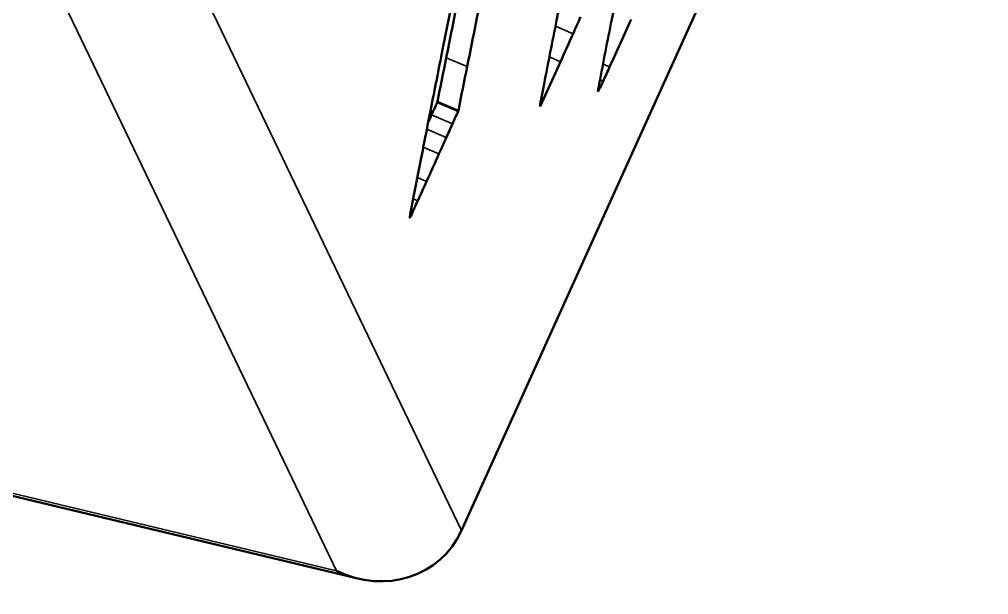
# Model space of a CAD drawing. Header units: inches. Extents: x -20.7 to 49, y -43 to 17.2.
# Drawn here: x 0.814 to 3.297, y -42.823 to -41.35 of the extents above; entities that cross this region are included whole.
import ezdxf

# ---------------------------------------------------------------- set-up
doc = ezdxf.new("R2010")
doc.units = ezdxf.units.IN
doc.header["$MEASUREMENT"] = 0
doc.layers.add('Visible (ANSI)', color=7, linetype='Continuous', lineweight=50)
doc.layers.add('Visible Narrow (ANSI)', color=7, linetype='Continuous', lineweight=35)

msp = doc.modelspace()

# ---------------------------------------------------------------- linework, layer by layer
at = {"layer": 'Visible (ANSI)'}
for p, q in [((1.946961377463195, -42.65952910572965), (3.29707383411534, -39.67531690599644)), ((2.200360276239024, -41.45875843048949), (2.148784658447823, -41.5731443865058)), ((2.148784658447823, -41.5731443865058), (2.14849427762256, -41.57074423493624)), ((1.681634197959618, -42.7824672325404), (0.06356393502211964, -42.3955116970258))]:
    msp.add_line(p, q, dxfattribs=at)
for centre, major_axis, ratio, start_param, end_param in [((106.3193168485977, 138.3167439011878), (101.5728621801139, 238.8089464620197), 0.160787303264986, 2.485864544508891, 2.48804052601081), ((129.1744447028506, 177.7856703310213), (124.1119512348098, 291.8008184624463), 0.1607873032649859, 2.484538765375625, 2.485989323447576), ((107.1727439535879, 140.1739188077689), (102.914727618127, 241.9638193746038), 0.1607873032649861, 2.484049374970876, 2.485301374929756), ((-221.7121552889875, -426.013153979939), (-218.9622266119233, -514.8042255563106), 0.160787303264986, 2.48001831004094, 2.480447113245454), ((-221.6585185789208, -426.0359673386515), (-218.9622266119233, -514.8042255563106), 0.1607873032649861, 2.480018310040931, 2.480447113245443), ((18.30452731878177, -13.5449715342299), (15.74961487797433, 37.02907307585907), 0.1607873032649861, 2.48598932344759, 2.492616526181148), ((1.995241304969329, -40.94540837943996), (-0.9604855516565942, -2.258206943862418), 0.1607873032649861, 1.442723105464847, 1.462037146383841), ((9.148566957222124, -29.57266295158856), (6.658639945711613, 15.65519328859309), 0.160787303264986, 2.488040526010888, 2.503944717952242), ((2.332853306903635, -41.44603428869286), (-0.1996642837943956, -0.4402186335615988), 0.009928479562537241, 1.516198583626073, 1.79423499373487), ((0.5384754220148632, -38.23609960771719), (-6.853334621753024, -16.11294183942985), 0.1607873032649861, 1.43819111482987, 1.442723105464846), ((44.41379686392409, 31.91272751186014), (41.56241830153041, 97.71780684295281), 0.1607873032649861, 2.485301350698396, 2.487661350425057), ((-6104.651215557216, -10543.04591240606), (-5979.36838602047, -14058.15130267558), 0.160787303264986, 2.480006339454231, 2.480018310040919), ((-6104.59757884715, -10543.06872576477), (-5979.368386020471, -14058.15130267558), 0.160787303264986, 2.480006339454231, 2.480018310040917), ((2.257460753039657, -41.31623142310445), (-0.3061095535600248, -0.7196971555060109), 0.1607873032649861, 1.369105394008713, 1.421379565139183), ((2.283117922968707, -41.41106732773221), (-0.1552207577133739, -0.3649410366406531), 0.1607873032649861, 1.305457980390759, 1.369104599765617), ((14.9929539892226, -19.28178657313283), (12.51935537127696, 29.4343784592457), 0.160787303264986, 2.492616526181166, 2.494426348900989), ((2.297590795772547, -41.53188606168002), (-0.001176101682722488, -0.00276514413156083), 0.160787303264986, 5.704376621346412, 6.333069291075134), ((2.623046224746591, -40.94570407187186), (0.3129428516303662, 0.7357629892140553), 0.160787303264986, 2.550603511157137, 2.562783967765444), ((2.298791564105032, -41.52899879243921), (-0.002401492653744518, -0.005646172789342888), 0.1607873032649861, 0.04988398389895732, 1.305457980390955), ((2.463051365691768, -41.2319907505716), (0.1592525138790148, 0.3744201378655394), 0.1607873032649861, 2.522432287956253, 2.550603511157064), ((2.587359941077595, -41.01297425227597), (0.27950200449221, 0.6571398875070322), 0.160787303264986, 2.503944717952315, 2.52243228795615), ((2.398311814121772, -41.12290816070613), (0.2405197493770853, 0.5654883274845443), 0.1607873032649861, 2.494426348901097, 2.525330222481333), ((23.98436733427161, -3.37701801429499), (21.60513005175966, 50.79603188385663), 0.1607873032649861, 2.487661312113911, 2.49150373987804), ((-6.242339239081018, -27.05647183471292), (-32.27249581284257, -75.87617951632467), 0.160787303264986, 1.44673144672812, 1.447155446719533), ((1.884267729998701, -41.56311982075059), (-0.0005812183314778103, -0.001366508085186196), 0.1607873032649861, 1.44715544672044, 2.224398080419823), ((1.88220982390943, -41.5660700252436), (-0.002847219807519088, -0.006694126245785243), 0.160787303264986, 2.224398080423885, 2.480006339574263), ((1.937904440065467, -41.58593317946315), (-0.0005812183314778103, -0.001366508085186196), 0.1607873032649861, 1.44715544672044, 2.224398080419823), ((1.935846533976196, -41.58888338395617), (-0.002847219807519088, -0.006694126245785243), 0.160787303264986, 2.224398080423885, 2.480006339574263), ((2.161121176280674, -41.54440360127007), (-0.01185826239900778, -0.02788007632743252), 0.1607873032649861, 5.764027368662814, 6.010948863820185), ((2.192464000516372, -41.4861722580566), (0.04154470590265711, 0.09767616304929125), 0.1607873032649859, 2.525330222481625, 2.622434715078896), ((1.167386640689198, -40.33550728735088), (-2.795862913850301, -6.573380552424488), 0.160787303264986, 1.443695679318269, 1.446730228559003), ((-6.188702529014261, -27.07928519342548), (-32.27249581284257, -75.87617951632467), 0.1607873032649861, 1.44673144672812, 1.447155446719533), ((1.221023350755962, -40.35832064606344), (-2.795862913850301, -6.573380552424488), 0.1607873032649861, 1.441272396206454, 1.446730228559003), ((0.5714924423949898, -39.13403352097058), (-5.439456757736356, -12.78875981005004), 0.1607873032649861, 1.437957340528484, 1.441272396206454), ((0.8778955340170819, -39.72947490029577), (-4.17463481593964, -9.815024612483953), 0.1607873032649861, 1.430645199223741, 1.437957191079239), ((26.21673368079897, 0.487747584610608), (23.78340012733228, 55.91738389355796), 0.160787303264986, 2.491503739878031, 2.494336424452953), ((1.597341876423261, -41.22474085016979), (-1.108324973586935, -2.605793649986097), 0.1607873032649861, 1.411034661291959, 1.430644816848219), ((2.40044327473305, -40.81136816892447), (0.5636819334051874, 1.325278088722813), 0.1607873032649861, 2.494336424453129, 2.536135415413103), ((1.351352151258592, -40.61271641793553), (-2.257103355618582, -5.306697702929524), 0.1607873032649861, 1.403587807958494, 1.411034661291961), ((1.814902864490239, -41.85729505651806), (-0.0004363640516275736, -0.001025939775707984), 0.1607873032649861, 5.830550053971627, 6.92823174197028), ((1.848403413067037, -41.79297548744525), (0.031903397552059, 0.07500838899721199), 0.1607873032649861, 2.637831352404763, 2.688958099808696), ((1.847889167983708, -41.79393833274766), (0.03141746126588729, 0.07386589945760881), 0.160787303264986, 2.570250708334701, 2.637831352404545), ((1.816415182403647, -41.85207038828881), (-0.00308126320200693, -0.007244387952154811), 0.1607873032649861, 0.6450473973270068, 1.403587807958195), ((1.897191631117105, -41.70478504519656), (0.07856980967222309, 0.1847262454638054), 0.160787303264986, 2.536135415413302, 2.570250708334651), ((1.72343702480383, -42.54958282646623), (0.1945757276427187, -0.1569920182878118), 0.9318890906226331, 4.949787382062582, 6.520583708857476)]:
    msp.add_ellipse(centre, major_axis=major_axis, ratio=ratio, start_param=start_param, end_param=end_param, dxfattribs=at)
at = {"layer": 'Visible Narrow (ANSI)'}
for p, q in [((1.946961377463195, -42.65952910572965), (1.116377282802846, -40.93009910607263)), ((0.814371350881523, -41.07069652990226), (1.627000420757247, -42.76274084073289)), ((2.232682068524649, -41.38700325133544), (2.187588144918631, -41.36782340503801)), ((1.961379048896952, -41.47141438994605), (1.907742338830187, -41.44860103123349)), ((2.200360276239024, -41.45875843048949), (2.171998437748589, -41.44669525967934)), ((2.326321691724699, -41.47203670222027), (2.309357180613743, -41.46482116873815)), ((2.309511436839615, -41.50862650437227), (2.301593560870348, -41.50525878579849)), ((2.29643832632469, -41.53465719537645), (2.296393987873481, -41.53463833685603)), ((2.299037869006655, -41.53085203748678), (2.297037525846457, -41.5300012294114)), ((1.938050800546475, -41.58619444471015), (1.884414090479714, -41.5633810859976)), ((1.93843228294452, -41.58517646639373), (1.884795572877757, -41.56236310768116)), ((1.938754308265892, -41.58388284912495), (1.885117598199127, -41.56106949041239)), ((1.923833052538697, -41.61784771380371), (1.870196342471935, -41.59503435509116)), ((1.907966763899161, -41.65312581322752), (1.857980792703144, -41.63186522714626)), ((1.889197945885299, -41.69477773631593), (1.848961705625757, -41.67766401362221)), ((1.857386863448246, -41.76520960859657), (1.833761190318407, -41.75516087601648)), ((1.834669249491791, -41.81521328010029), (1.822999623561778, -41.8102498257413)), ((1.814653356927293, -41.85815703987961), (1.814448173527118, -41.85806976900665)), ((1.817050926662451, -41.85376459341482), (1.815103555819639, -41.8529363161113)), ((1.627000420757247, -42.76274084073289), (0.03520851334131403, -42.38206967701981))]:
    msp.add_line(p, q, dxfattribs=at)

doc.saveas('drawing.dxf')
